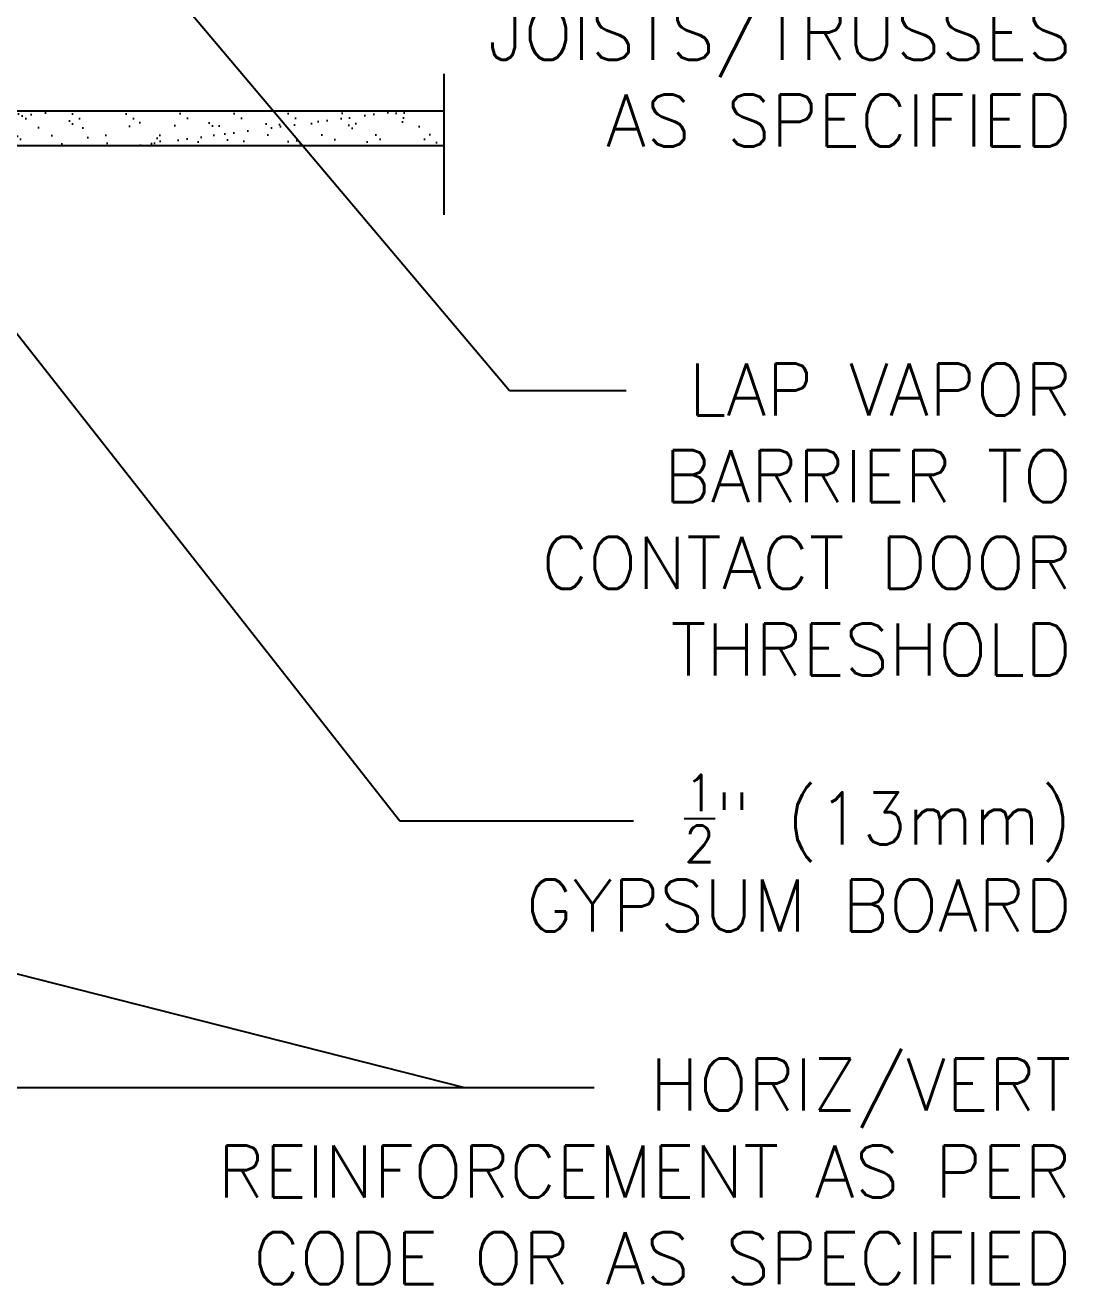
# Model space of a CAD drawing. Header units: inches. Extents: x 526.8 to 579.6, y 644.2 to 711.3.
# Drawn here: x 564.55 to 579.6, y 645.23 to 663.41 of the extents above; entities that cross this region are included whole.
import ezdxf

# ---------------------------------------------------------------- set-up
doc = ezdxf.new("R2010")
doc.units = ezdxf.units.IN
doc.header["$LTSCALE"] = 0.5
doc.header["$MEASUREMENT"] = 0
for name, color, linetype in [('HATCH', 12, 'Continuous'), ('line25', 2, 'Continuous'), ('LINE9', 9, 'Continuous'), ('TEXT', 4, 'Continuous')]:
    doc.layers.add(name, color=color, linetype=linetype)
doc.styles.add('DIM', font='romans.shx', dxfattribs={"width": 0.7})
doc.styles.add('ROMANS', font='romans.shx', dxfattribs={"height": 1.125})
doc.dimstyles.new('ext_12', dxfattribs={"dimscale": 12, "dimtxt": 0.09375, "dimasz": 0.09375, "dimexe": 0.09375, "dimexo": 0.0625, "dimgap": 0.0625, "dimtad": 1, "dimdec": 1, "dimzin": 3, "dimdsep": 46, "dimlunit": 4, "dimtxsty": 'DIM', "dimcen": 0.09, "dimdle": 0.09375, "dimclrt": 4, "dimadec": 0, "dimazin": 0, "dimtfac": 1, "dimtdec": 1, "dimtmove": 2, "dimatfit": 3, "dimfxl": 1, "dimfrac": 2, "dimtolj": 1, "dimtzin": 0, "dimarcsym": 0})

msp = doc.modelspace()

# ---------------------------------------------------------------- hatches: boundary and pattern name
at = {"layer": 'HATCH'}
h = msp.add_hatch(dxfattribs=at)
h.set_pattern_fill('AR-SAND', color=256, scale=0.25, style=0)
h.set_pattern_definition([(37.50000000000001, (561.3309565283429, 655.8557452297264), (-0.01574833952740204, 0.4817059422532897), [0, -0.38, 0, -0.425, 0, -0.40625]), (7.499999999999999, (561.3309565283429, 655.8557452297264), (0.4424441763169318, 0.7055365163074351), [0, -0.205, 0, -0.3425, 0, -0.13125]), (327.5, (561.0234565283429, 655.8557452297264), (0.7785354654378738, 0.001414763384241124), [0, -0.125, 0, -0.45, 0, -0.5875]), (317.5, (561.0234565283429, 655.8557452297264), (0.7515316511430733, 0.2194188912335623), [0, -0.0625, 0, -0.295, 0, -0.3375])])
h.paths.add_polyline_path([(561.6703322030264, 661.6703238716918), (561.1703322030245, 661.6703238716918), (561.1703322030264, 654.227527092882), (561.1703322030264, 645.2275270928819), (561.6703322030264, 645.2275270928819)])
h.paths.add_polyline_path([(570.5829164504181, 661.6703238716918), (570.5829164504181, 662.1703238716918), (561.1613152062126, 662.1703238716918), (561.1613152062126, 661.6703238716918)])

# ---------------------------------------------------------------- linework, layer by layer
at = {"layer": 'line25'}
msp.add_line((561.1613152062125, 662.1703238716918), (570.5829164504181, 662.1703238716918), dxfattribs=at)
at = {"layer": 'LINE9'}
for p, q in [((570.5919334472319, 662.7050287420014), (570.5919334472319, 660.6703238716918)), ((561.1613152062125, 661.6703238716918), (570.5829164504181, 661.6703238716918))]:
    msp.add_line(p, q, dxfattribs=at)

# ---------------------------------------------------------------- texts
at = {"layer": 'TEXT', "char_height": 0.75, "style": 'ROMANS'}
for s, insert, width, attachment_point in [('FLOOR JOISTS/TRUSSES AS SPECIFIED', (579.6489631089846, 663.2813573214958), 9.123982007016025, 6), ('\\A1;{\\H1x;LAP VAPOR BARRIER TO CONTACT DOOR THRESHOLD}', (579.6477442941131, 656.2780464213307), 9.123982007016025, 6), ('\\A1;{\\H0.7x;\\S1/2;}" (13mm) GYPSUM BOARD', (579.6477442941131, 651.4676530851203), 9.123982007016025, 6), ('HORIZ/VERT REINFORCEMENT AS PER CODE OR AS SPECIFIED', (579.6367901559494, 648.5030909309606), 14.30052572398657, 3)]:
    msp.add_mtext(s, dxfattribs=dict(at, insert=insert, width=width, attachment_point=attachment_point))

# ---------------------------------------------------------------- leaders
at = {"layer": 'TEXT'}
for points in [[(561.206143712101, 670.383101698015), (571.5370377222446, 658.1368883337482), (573.2230363468584, 658.1368883337482)], [(562.2975530991572, 661.6703238716918), (569.9547817747373, 651.9319359009414), (573.3267790239648, 651.9319359009414)], [(557.612058581223, 651.4595367825768), (570.8913219609183, 648.0856808034443), (572.7609645010684, 648.0856808034443)], [(556.8657828219825, 648.0856808034443), (570.8913219609183, 648.0856808034443), (572.7609645010684, 648.0856808034443)]]:
    msp.add_leader(points, dimstyle='ext_12', override={"dimtad": 0}, dxfattribs=at)

doc.saveas('drawing.dxf')
